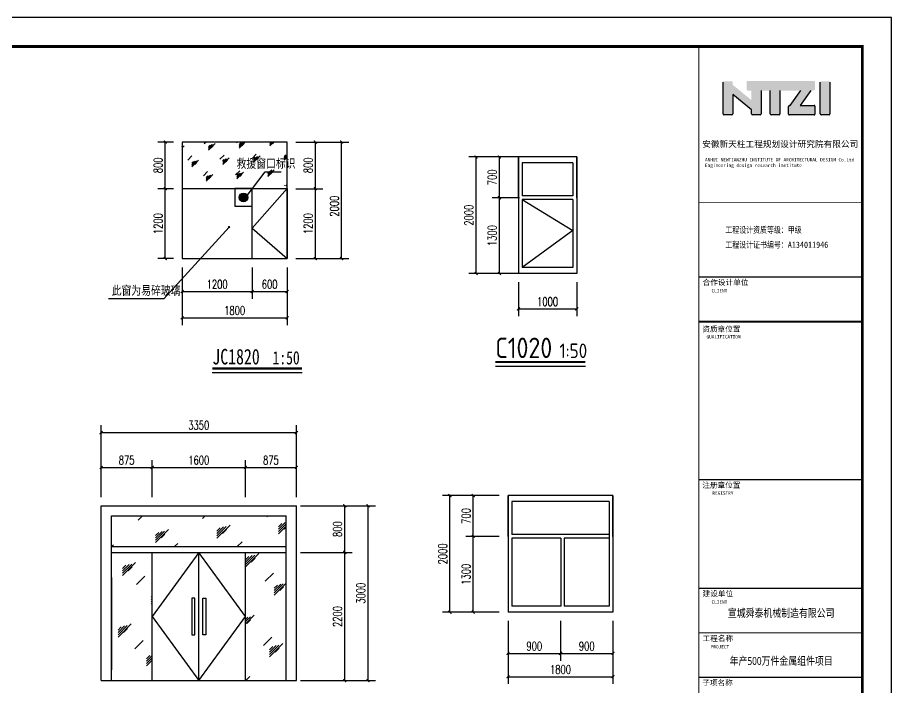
# Model space of a CAD drawing. Extents: x -522490 to 417652, y 450811 to 1108047.
# Drawn here: x 387668 to 417652, y 990117 to 1013107 of the extents above; entities that cross this region are included whole.
import ezdxf
from ezdxf.enums import TextEntityAlignment as Align

# ---------------------------------------------------------------- set-up
doc = ezdxf.new("R2010")
doc.units = 0
doc.header["$LTSCALE"] = 1000
doc.header["$MEASUREMENT"] = 0
for name, color, linetype in [('46', 7, 'Continuous'), ('DIM_LEAD', 3, 'Continuous'), ('DIM_SYMB', 3, 'Continuous'), ('PUB_DIM', 3, 'Continuous'), ('PUB_TEXT', 7, 'Continuous'), ('PUB_TITLE', 4, 'Continuous'), ('zz-6', 7, 'Continuous')]:
    doc.layers.add(name, color=color, linetype=linetype)
doc.styles.add('-黑体', font='', dxfattribs={"width": 0.8})
doc.styles.add('_TCH_DIM', font='SIMPLEX', dxfattribs={"bigfont": 'GBCBIG'})
doc.styles.add('_TCH_DIM_T3', font='SIMPLEX', dxfattribs={"width": 0.705882, "bigfont": 'GBCBIG'})
doc.styles.get("Standard").update_dxf_attribs({"font": 'gbenor.shx', "bigfont": 'gbcbig.shx'})
doc.styles.add('TQ', font='')
doc.styles.add('图签宋体', font='', dxfattribs={"width": 0.75, "height": 300})
doc.styles.get('-黑体').set_extended_font_data('Microsoft YaHei')
doc.styles.get('TQ').set_extended_font_data('SimSun')
doc.styles.get('图签宋体').set_extended_font_data('SimSun')
doc.dimstyles.new('_TCH_ARCH&&50', dxfattribs={"dimtxt": 148.75, "dimasz": 50, "dimexe": 125, "dimexo": 150, "dimgap": 50, "dimtad": 1, "dimdec": 0, "dimzin": 0, "dimdsep": 46, "dimtxsty": '_TCH_DIM_T3', "dimblk": 'ARCHTICK', "dimcen": 0.09, "dimclrt": 7, "dimazin": 2, "dimtfac": 1, "dimtdec": 0, "dimtix": 1, "dimtmove": 2, "dimatfit": 3, "dimfxl": 0, "dimtolj": 1, "dimtzin": 0, "dimarcsym": 0})

# ---------------------------------------------------------------- blocks, each defined once
blk = doc.blocks.new('_ArchTick')
at = {"color": 0, "linetype": 'ByBlock', "const_width": 0.4}
blk.add_lwpolyline([(-0.5, -0.5), (0.5, 0.5)], dxfattribs=at)
blk = doc.blocks.new('*D83')
at = {"layer": 'Defpoints', "color": 0}
for p in [(-321636, -181134), (-320436, -181134), (-320436, -181699)]:
    blk.add_point(p, dxfattribs=at)
at = {"layer": 'PUB_DIM', "color": 0, "lineweight": -2}
for p, q in [((-321636, -181284), (-321636, -181824)), ((-320436, -181284), (-320436, -181824)), ((-321636, -181699), (-320436, -181699))]:
    blk.add_line(p, q, dxfattribs=at)
at = {"layer": 'PUB_DIM', "color": 0, "lineweight": -2, "xscale": 50, "yscale": 50, "zscale": 50, "rotation": 180}
blk.add_blockref('_ArchTick', (-321636, -181699), dxfattribs=at)
at = {"layer": 'PUB_DIM', "color": 0, "lineweight": -2, "xscale": 50, "yscale": 50, "zscale": 50}
blk.add_blockref('_ArchTick', (-320436, -181699), dxfattribs=at)
at = {"layer": 'PUB_DIM', "color": 7, "insert": (-321036, -181575), "char_height": 148.8, "attachment_point": 5, "style": '_TCH_DIM_T3'}
blk.add_mtext('\\A1;1200', dxfattribs=at)
blk = doc.blocks.new('*D84')
at = {"layer": 'Defpoints', "color": 0}
for p in [(-320436, -181134), (-319836, -181134), (-319836, -181699)]:
    blk.add_point(p, dxfattribs=at)
at = {"layer": 'PUB_DIM', "color": 0, "lineweight": -2}
for p, q in [((-320436, -181284), (-320436, -181824)), ((-319836, -181284), (-319836, -181824)), ((-320436, -181699), (-319836, -181699))]:
    blk.add_line(p, q, dxfattribs=at)
at = {"layer": 'PUB_DIM', "color": 0, "lineweight": -2, "xscale": 50, "yscale": 50, "zscale": 50, "rotation": 180}
blk.add_blockref('_ArchTick', (-320436, -181699), dxfattribs=at)
at = {"layer": 'PUB_DIM', "color": 0, "lineweight": -2, "xscale": 50, "yscale": 50, "zscale": 50}
blk.add_blockref('_ArchTick', (-319836, -181699), dxfattribs=at)
at = {"layer": 'PUB_DIM', "color": 7, "insert": (-320136, -181575), "char_height": 148.8, "attachment_point": 5, "style": '_TCH_DIM_T3'}
blk.add_mtext('\\A1;600', dxfattribs=at)
blk = doc.blocks.new('*D85')
at = {"layer": 'Defpoints', "color": 0}
for p in [(-321636, -181584), (-319836, -181584), (-319836, -182149)]:
    blk.add_point(p, dxfattribs=at)
at = {"layer": 'PUB_DIM', "color": 0, "lineweight": -2}
for p, q in [((-321636, -181734), (-321636, -182274)), ((-319836, -181734), (-319836, -182274)), ((-321636, -182149), (-319836, -182149))]:
    blk.add_line(p, q, dxfattribs=at)
at = {"layer": 'PUB_DIM', "color": 0, "lineweight": -2, "xscale": 50, "yscale": 50, "zscale": 50, "rotation": 180}
blk.add_blockref('_ArchTick', (-321636, -182149), dxfattribs=at)
at = {"layer": 'PUB_DIM', "color": 0, "lineweight": -2, "xscale": 50, "yscale": 50, "zscale": 50}
blk.add_blockref('_ArchTick', (-319836, -182149), dxfattribs=at)
at = {"layer": 'PUB_DIM', "color": 7, "insert": (-320736, -182025), "char_height": 148.8, "attachment_point": 5, "style": '_TCH_DIM_T3'}
blk.add_mtext('\\A1;1800', dxfattribs=at)
blk = doc.blocks.new('*D86')
at = {"layer": 'Defpoints', "color": 0}
for p in [(-319836, -179934), (-319351, -179934), (-319836, -181134)]:
    blk.add_point(p, dxfattribs=at)
at = {"layer": 'PUB_DIM', "color": 0, "lineweight": -2}
for p, q in [((-319686, -179934), (-319226, -179934)), ((-319351, -181134), (-319351, -179934)), ((-319686, -181134), (-319226, -181134))]:
    blk.add_line(p, q, dxfattribs=at)
at = {"layer": 'PUB_DIM', "color": 0, "lineweight": -2, "xscale": 50, "yscale": 50, "zscale": 50}
for p, rotation in [((-319351, -179934), 90), ((-319351, -181134), 270)]:
    blk.add_blockref('_ArchTick', p, dxfattribs=dict(at, rotation=rotation))
at = {"layer": 'PUB_DIM', "color": 7, "insert": (-319476, -180534), "char_height": 148.8, "attachment_point": 5, "rotation": 90, "style": '_TCH_DIM_T3'}
blk.add_mtext('\\A1;1200', dxfattribs=at)
blk = doc.blocks.new('*D87')
at = {"layer": 'Defpoints', "color": 0}
for p in [(-319836, -179134), (-319351, -179134), (-319836, -179934)]:
    blk.add_point(p, dxfattribs=at)
at = {"layer": 'PUB_DIM', "color": 0, "lineweight": -2}
for p, q in [((-319686, -179134), (-319226, -179134)), ((-319351, -179934), (-319351, -179134)), ((-319686, -179934), (-319226, -179934))]:
    blk.add_line(p, q, dxfattribs=at)
at = {"layer": 'PUB_DIM', "color": 0, "lineweight": -2, "xscale": 50, "yscale": 50, "zscale": 50}
for p, rotation in [((-319351, -179134), 90), ((-319351, -179934), 270)]:
    blk.add_blockref('_ArchTick', p, dxfattribs=dict(at, rotation=rotation))
at = {"layer": 'PUB_DIM', "color": 7, "insert": (-319476, -179534), "char_height": 148.8, "attachment_point": 5, "rotation": 90, "style": '_TCH_DIM_T3'}
blk.add_mtext('\\A1;800', dxfattribs=at)
blk = doc.blocks.new('*D88')
at = {"layer": 'Defpoints', "color": 0}
for p in [(-319386, -179134), (-318901, -179134), (-319386, -181134)]:
    blk.add_point(p, dxfattribs=at)
at = {"layer": 'PUB_DIM', "color": 0, "lineweight": -2}
for p, q in [((-319236, -179134), (-318776, -179134)), ((-318901, -181134), (-318901, -179134)), ((-319236, -181134), (-318776, -181134))]:
    blk.add_line(p, q, dxfattribs=at)
at = {"layer": 'PUB_DIM', "color": 0, "lineweight": -2, "xscale": 50, "yscale": 50, "zscale": 50}
for p, rotation in [((-318901, -179134), 90), ((-318901, -181134), 270)]:
    blk.add_blockref('_ArchTick', p, dxfattribs=dict(at, rotation=rotation))
at = {"layer": 'PUB_DIM', "color": 7, "insert": (-319026, -180234), "char_height": 148.8, "attachment_point": 5, "rotation": 90, "style": '_TCH_DIM_T3'}
blk.add_mtext('\\A1;2000', dxfattribs=at)
blk = doc.blocks.new('*D89')
at = {"layer": 'Defpoints', "color": 0}
for p in [(-321926, -179934), (-321636, -179934), (-321636, -181134)]:
    blk.add_point(p, dxfattribs=at)
at = {"layer": 'PUB_DIM', "color": 0, "lineweight": -2}
for p, q in [((-321786, -179934), (-322051, -179934)), ((-321926, -181134), (-321926, -179934)), ((-321786, -181134), (-322051, -181134))]:
    blk.add_line(p, q, dxfattribs=at)
at = {"layer": 'PUB_DIM', "color": 0, "lineweight": -2, "xscale": 50, "yscale": 50, "zscale": 50}
for p, rotation in [((-321926, -179934), 90), ((-321926, -181134), 270)]:
    blk.add_blockref('_ArchTick', p, dxfattribs=dict(at, rotation=rotation))
at = {"layer": 'PUB_DIM', "color": 7, "insert": (-322050, -180534), "char_height": 148.8, "attachment_point": 5, "rotation": 90, "style": '_TCH_DIM_T3'}
blk.add_mtext('\\A1;1200', dxfattribs=at)
blk = doc.blocks.new('*D90')
at = {"layer": 'Defpoints', "color": 0}
for p in [(-321926, -179134), (-321636, -179134), (-321636, -179934)]:
    blk.add_point(p, dxfattribs=at)
at = {"layer": 'PUB_DIM', "color": 0, "lineweight": -2}
for p, q in [((-321786, -179134), (-322051, -179134)), ((-321926, -179934), (-321926, -179134)), ((-321786, -179934), (-322051, -179934))]:
    blk.add_line(p, q, dxfattribs=at)
at = {"layer": 'PUB_DIM', "color": 0, "lineweight": -2, "xscale": 50, "yscale": 50, "zscale": 50}
for p, rotation in [((-321926, -179134), 90), ((-321926, -179934), 270)]:
    blk.add_blockref('_ArchTick', p, dxfattribs=dict(at, rotation=rotation))
at = {"layer": 'PUB_DIM', "color": 7, "insert": (-322050, -179534), "char_height": 148.8, "attachment_point": 5, "rotation": 90, "style": '_TCH_DIM_T3'}
blk.add_mtext('\\A1;800', dxfattribs=at)
blk = doc.blocks.new('ping1')
at = {"color": 4}
for p, q in [((381189, 549406), (380189, 549406)), ((380189, 549406), (380189, 547406)), ((380189, 548706), (380189, 549406)), ((381189, 549406), (381189, 547406)), ((381189, 548706), (381189, 549406)), ((381124, 549306), (380254, 549306)), ((380254, 549306), (380254, 548736)), ((381124, 549306), (381124, 548736)), ((381124, 548736), (380254, 548736)), ((381124, 548676), (380254, 548676)), ((380254, 548676), (380254, 547506)), ((381124, 548676), (381124, 547506)), ((381124, 548676), (381124, 547506)), ((381189, 547406), (380189, 547406)), ((381124, 547506), (380254, 547506))]:
    blk.add_line(p, q, dxfattribs=at)
blk.add_lwpolyline([(380254, 548676), (381124, 548141), (380254, 547506)])
blk = doc.blocks.new('*D961')
at = {"layer": 'Defpoints', "color": 0}
for p in [(438682, 1012184), (439177, 1012184), (439177, 1010184)]:
    blk.add_point(p, dxfattribs=at)
at = {"layer": 'PUB_DIM', "color": 0, "lineweight": -2}
for p, q in [((439027, 1012184), (438557, 1012184)), ((438682, 1010184), (438682, 1012184)), ((439027, 1010184), (438557, 1010184))]:
    blk.add_line(p, q, dxfattribs=at)
at = {"layer": 'PUB_DIM', "color": 0, "lineweight": -2, "xscale": 50, "yscale": 50, "zscale": 50}
for p, rotation in [((438682, 1012184), 90), ((438682, 1010184), 270)]:
    blk.add_blockref('_ArchTick', p, dxfattribs=dict(at, rotation=rotation))
at = {"layer": 'PUB_DIM', "color": 7, "insert": (438558, 1011184), "char_height": 148.8, "attachment_point": 5, "rotation": 90, "style": '_TCH_DIM_T3'}
blk.add_mtext('\\A1;2000', dxfattribs=at)
blk = doc.blocks.new('*D962')
at = {"layer": 'Defpoints', "color": 0}
for p in [(439082, 1011484), (439577, 1011484), (439577, 1010184)]:
    blk.add_point(p, dxfattribs=at)
at = {"layer": 'PUB_DIM', "color": 0, "lineweight": -2}
for p, q in [((439427, 1011484), (438957, 1011484)), ((439082, 1010184), (439082, 1011484)), ((439427, 1010184), (438957, 1010184))]:
    blk.add_line(p, q, dxfattribs=at)
at = {"layer": 'PUB_DIM', "color": 0, "lineweight": -2, "xscale": 50, "yscale": 50, "zscale": 50}
for p, rotation in [((439082, 1011484), 90), ((439082, 1010184), 270)]:
    blk.add_blockref('_ArchTick', p, dxfattribs=dict(at, rotation=rotation))
at = {"layer": 'PUB_DIM', "color": 7, "insert": (438958, 1010834), "char_height": 148.8, "attachment_point": 5, "rotation": 90, "style": '_TCH_DIM_T3'}
blk.add_mtext('\\A1;1300', dxfattribs=at)
blk = doc.blocks.new('*D963')
at = {"layer": 'Defpoints', "color": 0}
for p in [(439082, 1012184), (439577, 1012184), (439577, 1011484)]:
    blk.add_point(p, dxfattribs=at)
at = {"layer": 'PUB_DIM', "color": 0, "lineweight": -2}
for p, q in [((439427, 1012184), (438957, 1012184)), ((439082, 1011484), (439082, 1012184)), ((439427, 1011484), (438957, 1011484))]:
    blk.add_line(p, q, dxfattribs=at)
at = {"layer": 'PUB_DIM', "color": 0, "lineweight": -2, "xscale": 50, "yscale": 50, "zscale": 50}
for p, rotation in [((439082, 1012184), 90), ((439082, 1011484), 270)]:
    blk.add_blockref('_ArchTick', p, dxfattribs=dict(at, rotation=rotation))
at = {"layer": 'PUB_DIM', "color": 7, "insert": (438958, 1011834), "char_height": 148.8, "attachment_point": 5, "rotation": 90, "style": '_TCH_DIM_T3'}
blk.add_mtext('\\A1;700', dxfattribs=at)
blk = doc.blocks.new('*D964')
at = {"layer": 'Defpoints', "color": 0}
for p in [(439408, 1010184), (440408, 1010184), (440408, 1009577)]:
    blk.add_point(p, dxfattribs=at)
at = {"layer": 'PUB_DIM', "color": 0, "lineweight": -2}
for p, q in [((439408, 1010034), (439408, 1009452)), ((440408, 1010034), (440408, 1009452)), ((439408, 1009577), (440408, 1009577))]:
    blk.add_line(p, q, dxfattribs=at)
at = {"layer": 'PUB_DIM', "color": 0, "lineweight": -2, "xscale": 50, "yscale": 50, "zscale": 50, "rotation": 180}
blk.add_blockref('_ArchTick', (439408, 1009577), dxfattribs=at)
at = {"layer": 'PUB_DIM', "color": 0, "lineweight": -2, "xscale": 50, "yscale": 50, "zscale": 50}
blk.add_blockref('_ArchTick', (440408, 1009577), dxfattribs=at)
at = {"layer": 'PUB_DIM', "color": 7, "insert": (439908, 1009701), "char_height": 148.8, "attachment_point": 5, "style": '_TCH_DIM_T3'}
blk.add_mtext('\\A1;1000', dxfattribs=at)
blk = doc.blocks.new('1800c')
at = {"color": 4}
for p, q in [((254610, 94312), (256410, 94312)), ((254610, 94312), (254610, 92312)), ((254610, 93612), (254610, 94312)), ((256410, 94312), (256410, 92312)), ((256410, 93612), (256410, 94312)), ((254675, 94212), (256345, 94212)), ((254675, 94212), (254675, 92412)), ((256345, 94212), (256345, 93642)), ((254675, 93642), (256345, 93642)), ((254675, 93582), (255445, 93582)), ((255445, 93582), (255445, 92412)), ((255505, 93582), (256345, 93582)), ((255505, 93582), (255505, 92412)), ((256345, 93582), (256345, 92412)), ((254675, 92412), (255445, 92412)), ((255505, 92412), (256345, 92412)), ((254610, 92312), (256410, 92312))]:
    blk.add_line(p, q, dxfattribs=at)
blk = doc.blocks.new('*D965')
at = {"layer": 'Defpoints', "color": 0}
for p in [(447782, 1014128), (448379, 1014128), (448379, 1012828)]:
    blk.add_point(p, dxfattribs=at)
at = {"layer": 'PUB_DIM', "color": 0, "lineweight": -2}
for p, q in [((448229, 1014128), (447657, 1014128)), ((447782, 1012828), (447782, 1014128)), ((448229, 1012828), (447657, 1012828))]:
    blk.add_line(p, q, dxfattribs=at)
at = {"layer": 'PUB_DIM', "color": 0, "lineweight": -2, "xscale": 50, "yscale": 50, "zscale": 50}
for p, rotation in [((447782, 1014128), 90), ((447782, 1012828), 270)]:
    blk.add_blockref('_ArchTick', p, dxfattribs=dict(at, rotation=rotation))
at = {"layer": 'PUB_DIM', "color": 7, "insert": (447658, 1013478), "char_height": 148.8, "attachment_point": 5, "rotation": 90, "style": '_TCH_DIM_T3'}
blk.add_mtext('\\A1;1300', dxfattribs=at)
blk = doc.blocks.new('*D966')
at = {"layer": 'Defpoints', "color": 0}
for p in [(447782, 1014828), (448379, 1014828), (448379, 1014128)]:
    blk.add_point(p, dxfattribs=at)
at = {"layer": 'PUB_DIM', "color": 0, "lineweight": -2}
for p, q in [((448229, 1014828), (447657, 1014828)), ((447782, 1014128), (447782, 1014828)), ((448229, 1014128), (447657, 1014128))]:
    blk.add_line(p, q, dxfattribs=at)
at = {"layer": 'PUB_DIM', "color": 0, "lineweight": -2, "xscale": 50, "yscale": 50, "zscale": 50}
for p, rotation in [((447782, 1014828), 90), ((447782, 1014128), 270)]:
    blk.add_blockref('_ArchTick', p, dxfattribs=dict(at, rotation=rotation))
at = {"layer": 'PUB_DIM', "color": 7, "insert": (447658, 1014478), "char_height": 148.8, "attachment_point": 5, "rotation": 90, "style": '_TCH_DIM_T3'}
blk.add_mtext('\\A1;700', dxfattribs=at)
blk = doc.blocks.new('*D967')
at = {"layer": 'Defpoints', "color": 0}
for p in [(447382, 1014828), (447979, 1014828), (447979, 1012828)]:
    blk.add_point(p, dxfattribs=at)
at = {"layer": 'PUB_DIM', "color": 0, "lineweight": -2}
for p, q in [((447829, 1014828), (447257, 1014828)), ((447382, 1012828), (447382, 1014828)), ((447829, 1012828), (447257, 1012828))]:
    blk.add_line(p, q, dxfattribs=at)
at = {"layer": 'PUB_DIM', "color": 0, "lineweight": -2, "xscale": 50, "yscale": 50, "zscale": 50}
for p, rotation in [((447382, 1014828), 90), ((447382, 1012828), 270)]:
    blk.add_blockref('_ArchTick', p, dxfattribs=dict(at, rotation=rotation))
at = {"layer": 'PUB_DIM', "color": 7, "insert": (447258, 1013828), "char_height": 148.8, "attachment_point": 5, "rotation": 90, "style": '_TCH_DIM_T3'}
blk.add_mtext('\\A1;2000', dxfattribs=at)
blk = doc.blocks.new('*D968')
at = {"layer": 'Defpoints', "color": 0}
for p in [(448379, 1012828), (449279, 1012828), (449279, 1012121)]:
    blk.add_point(p, dxfattribs=at)
at = {"layer": 'PUB_DIM', "color": 0, "lineweight": -2}
for p, q in [((448379, 1012678), (448379, 1011996)), ((449279, 1012678), (449279, 1011996)), ((448379, 1012121), (449279, 1012121))]:
    blk.add_line(p, q, dxfattribs=at)
at = {"layer": 'PUB_DIM', "color": 0, "lineweight": -2, "xscale": 50, "yscale": 50, "zscale": 50, "rotation": 180}
blk.add_blockref('_ArchTick', (448379, 1012121), dxfattribs=at)
at = {"layer": 'PUB_DIM', "color": 0, "lineweight": -2, "xscale": 50, "yscale": 50, "zscale": 50}
blk.add_blockref('_ArchTick', (449279, 1012121), dxfattribs=at)
at = {"layer": 'PUB_DIM', "color": 7, "insert": (448829, 1012245), "char_height": 148.8, "attachment_point": 5, "style": '_TCH_DIM_T3'}
blk.add_mtext('\\A1;900', dxfattribs=at)
blk = doc.blocks.new('*D969')
at = {"layer": 'Defpoints', "color": 0}
for p in [(449279, 1012828), (450179, 1012828), (450179, 1012121)]:
    blk.add_point(p, dxfattribs=at)
at = {"layer": 'PUB_DIM', "color": 0, "lineweight": -2}
for p, q in [((449279, 1012678), (449279, 1011996)), ((450179, 1012678), (450179, 1011996)), ((449279, 1012121), (450179, 1012121))]:
    blk.add_line(p, q, dxfattribs=at)
at = {"layer": 'PUB_DIM', "color": 0, "lineweight": -2, "xscale": 50, "yscale": 50, "zscale": 50, "rotation": 180}
blk.add_blockref('_ArchTick', (449279, 1012121), dxfattribs=at)
at = {"layer": 'PUB_DIM', "color": 0, "lineweight": -2, "xscale": 50, "yscale": 50, "zscale": 50}
blk.add_blockref('_ArchTick', (450179, 1012121), dxfattribs=at)
at = {"layer": 'PUB_DIM', "color": 7, "insert": (449729, 1012245), "char_height": 148.8, "attachment_point": 5, "style": '_TCH_DIM_T3'}
blk.add_mtext('\\A1;900', dxfattribs=at)
blk = doc.blocks.new('*D970')
at = {"layer": 'Defpoints', "color": 0}
for p in [(448379, 1012428), (450179, 1012428), (450179, 1011721)]:
    blk.add_point(p, dxfattribs=at)
at = {"layer": 'PUB_DIM', "color": 0, "lineweight": -2}
for p, q in [((448379, 1012278), (448379, 1011596)), ((450179, 1012278), (450179, 1011596)), ((448379, 1011721), (450179, 1011721))]:
    blk.add_line(p, q, dxfattribs=at)
at = {"layer": 'PUB_DIM', "color": 0, "lineweight": -2, "xscale": 50, "yscale": 50, "zscale": 50, "rotation": 180}
blk.add_blockref('_ArchTick', (448379, 1011721), dxfattribs=at)
at = {"layer": 'PUB_DIM', "color": 0, "lineweight": -2, "xscale": 50, "yscale": 50, "zscale": 50}
blk.add_blockref('_ArchTick', (450179, 1011721), dxfattribs=at)
at = {"layer": 'PUB_DIM', "color": 7, "insert": (449279, 1011845), "char_height": 148.8, "attachment_point": 5, "style": '_TCH_DIM_T3'}
blk.add_mtext('\\A1;1800', dxfattribs=at)
blk = doc.blocks.new('*D977')
at = {"layer": 'Defpoints', "color": 0}
for p in [(459350, 1016134), (460256, 1016134), (459350, 1013135)]:
    blk.add_point(p, dxfattribs=at)
at = {"layer": 'PUB_DIM', "color": 0, "lineweight": -2}
for p, q in [((459500, 1016134), (460382, 1016134)), ((460256, 1013135), (460256, 1016134)), ((459500, 1013135), (460382, 1013135))]:
    blk.add_line(p, q, dxfattribs=at)
at = {"layer": 'PUB_DIM', "color": 0, "lineweight": -2, "xscale": 50, "yscale": 50, "zscale": 50}
for p, rotation in [((460256, 1016134), 90), ((460256, 1013135), 270)]:
    blk.add_blockref('_ArchTick', p, dxfattribs=dict(at, rotation=rotation))
at = {"layer": 'PUB_DIM', "color": 7, "insert": (460132, 1014634), "char_height": 148.8, "attachment_point": 5, "rotation": 90, "style": '_TCH_DIM_T3'}
blk.add_mtext('\\A1;3000', dxfattribs=at)
blk = doc.blocks.new('*D978')
at = {"layer": 'Defpoints', "color": 0}
for p in [(458950, 1015334), (459856, 1015334), (458950, 1013135)]:
    blk.add_point(p, dxfattribs=at)
at = {"layer": 'PUB_DIM', "color": 0, "lineweight": -2}
for p, q in [((459100, 1015334), (459982, 1015334)), ((459856, 1013135), (459856, 1015334)), ((459100, 1013135), (459982, 1013135))]:
    blk.add_line(p, q, dxfattribs=at)
at = {"layer": 'PUB_DIM', "color": 0, "lineweight": -2, "xscale": 50, "yscale": 50, "zscale": 50}
for p, rotation in [((459856, 1015334), 90), ((459856, 1013135), 270)]:
    blk.add_blockref('_ArchTick', p, dxfattribs=dict(at, rotation=rotation))
at = {"layer": 'PUB_DIM', "color": 7, "insert": (459732, 1014234), "char_height": 148.8, "attachment_point": 5, "rotation": 90, "style": '_TCH_DIM_T3'}
blk.add_mtext('\\A1;2200', dxfattribs=at)
blk = doc.blocks.new('*D979')
at = {"layer": 'Defpoints', "color": 0}
for p in [(458950, 1016134), (459856, 1016134), (458950, 1015334)]:
    blk.add_point(p, dxfattribs=at)
at = {"layer": 'PUB_DIM', "color": 0, "lineweight": -2}
for p, q in [((459100, 1016134), (459982, 1016134)), ((459856, 1015334), (459856, 1016134)), ((459100, 1015334), (459982, 1015334))]:
    blk.add_line(p, q, dxfattribs=at)
at = {"layer": 'PUB_DIM', "color": 0, "lineweight": -2, "xscale": 50, "yscale": 50, "zscale": 50}
for p, rotation in [((459856, 1016134), 90), ((459856, 1015334), 270)]:
    blk.add_blockref('_ArchTick', p, dxfattribs=dict(at, rotation=rotation))
at = {"layer": 'PUB_DIM', "color": 7, "insert": (459732, 1015734), "char_height": 148.8, "attachment_point": 5, "rotation": 90, "style": '_TCH_DIM_T3'}
blk.add_mtext('\\A1;800', dxfattribs=at)
blk = doc.blocks.new('*D980')
at = {"layer": 'Defpoints', "color": 0}
for p in [(456553, 1016793), (455678, 1016134), (456553, 1016134)]:
    blk.add_point(p, dxfattribs=at)
at = {"layer": 'PUB_DIM', "color": 0, "lineweight": -2}
for p, q in [((455678, 1016284), (455678, 1016918)), ((455678, 1016793), (456553, 1016793)), ((456553, 1016284), (456553, 1016918))]:
    blk.add_line(p, q, dxfattribs=at)
at = {"layer": 'PUB_DIM', "color": 0, "lineweight": -2, "xscale": 50, "yscale": 50, "zscale": 50, "rotation": 180}
blk.add_blockref('_ArchTick', (455678, 1016793), dxfattribs=at)
at = {"layer": 'PUB_DIM', "color": 0, "lineweight": -2, "xscale": 50, "yscale": 50, "zscale": 50}
blk.add_blockref('_ArchTick', (456553, 1016793), dxfattribs=at)
at = {"layer": 'PUB_DIM', "color": 7, "insert": (456115, 1016917), "char_height": 148.8, "attachment_point": 5, "style": '_TCH_DIM_T3'}
blk.add_mtext('\\A1;875', dxfattribs=at)
blk = doc.blocks.new('*D981')
at = {"layer": 'Defpoints', "color": 0}
for p in [(458153, 1016793), (456553, 1016134), (458153, 1016134)]:
    blk.add_point(p, dxfattribs=at)
at = {"layer": 'PUB_DIM', "color": 0, "lineweight": -2}
for p, q in [((456553, 1016284), (456553, 1016918)), ((456553, 1016793), (458153, 1016793)), ((458153, 1016284), (458153, 1016918))]:
    blk.add_line(p, q, dxfattribs=at)
at = {"layer": 'PUB_DIM', "color": 0, "lineweight": -2, "xscale": 50, "yscale": 50, "zscale": 50, "rotation": 180}
blk.add_blockref('_ArchTick', (456553, 1016793), dxfattribs=at)
at = {"layer": 'PUB_DIM', "color": 0, "lineweight": -2, "xscale": 50, "yscale": 50, "zscale": 50}
blk.add_blockref('_ArchTick', (458153, 1016793), dxfattribs=at)
at = {"layer": 'PUB_DIM', "color": 7, "insert": (457353, 1016917), "char_height": 148.8, "attachment_point": 5, "style": '_TCH_DIM_T3'}
blk.add_mtext('\\A1;1600', dxfattribs=at)
blk = doc.blocks.new('*D982')
at = {"layer": 'Defpoints', "color": 0}
for p in [(459028, 1016793), (458153, 1016134), (459028, 1016134)]:
    blk.add_point(p, dxfattribs=at)
at = {"layer": 'PUB_DIM', "color": 0, "lineweight": -2}
for p, q in [((458153, 1016284), (458153, 1016918)), ((458153, 1016793), (459028, 1016793)), ((459028, 1016284), (459028, 1016918))]:
    blk.add_line(p, q, dxfattribs=at)
at = {"layer": 'PUB_DIM', "color": 0, "lineweight": -2, "xscale": 50, "yscale": 50, "zscale": 50, "rotation": 180}
blk.add_blockref('_ArchTick', (458153, 1016793), dxfattribs=at)
at = {"layer": 'PUB_DIM', "color": 0, "lineweight": -2, "xscale": 50, "yscale": 50, "zscale": 50}
blk.add_blockref('_ArchTick', (459028, 1016793), dxfattribs=at)
at = {"layer": 'PUB_DIM', "color": 7, "insert": (458590, 1016917), "char_height": 148.8, "attachment_point": 5, "style": '_TCH_DIM_T3'}
blk.add_mtext('\\A1;875', dxfattribs=at)
blk = doc.blocks.new('*D983')
at = {"layer": 'Defpoints', "color": 0}
for p in [(459028, 1017390), (455678, 1016134), (459028, 1016134)]:
    blk.add_point(p, dxfattribs=at)
at = {"layer": 'PUB_DIM', "color": 0, "lineweight": -2}
for p, q in [((455678, 1016284), (455678, 1017516)), ((455678, 1017390), (459028, 1017390)), ((459028, 1016284), (459028, 1017516))]:
    blk.add_line(p, q, dxfattribs=at)
at = {"layer": 'PUB_DIM', "color": 0, "lineweight": -2, "xscale": 50, "yscale": 50, "zscale": 50, "rotation": 180}
blk.add_blockref('_ArchTick', (455678, 1017390), dxfattribs=at)
at = {"layer": 'PUB_DIM', "color": 0, "lineweight": -2, "xscale": 50, "yscale": 50, "zscale": 50}
blk.add_blockref('_ArchTick', (459028, 1017390), dxfattribs=at)
at = {"layer": 'PUB_DIM', "color": 7, "insert": (457353, 1017515), "char_height": 148.8, "attachment_point": 5, "style": '_TCH_DIM_T3'}
blk.add_mtext('\\A1;3350', dxfattribs=at)
blk = doc.blocks.new('67HJ')
h = blk.add_hatch()
h.set_pattern_fill('玻璃1', color=256, scale=50, style=0)
h.set_pattern_definition([(45, (0, 520), (-244.9418, 244.9418), [112, -288]), (45, (48, 540), (-244.9418, 244.9418), [48, -352]), (45, (0, 540), (-244.9418, 244.9418), [80, -320]), (45, (24, 520), (268.70058, -268.70058), [100, -300]), (45, (0, 500), (-244.9418, 244.9418), [160, -240]), (45, (0, 560), (-244.9418, 244.9418), [40, -360])])
h.paths.add_polyline_path([(-319835.7, -179133.9), (-321635.7, -179133.9), (-321635.7, -179262.9), (-321635.7, -179433.9), (-321635.7, -179883.9), (-319835.7, -179883.9)])
h = blk.add_hatch(color=256)
edge = h.paths.add_edge_path()
edge.add_arc((-320583.4, -180083.9), 75, 0, 360)
h = blk.add_hatch(color=256)
edge = h.paths.add_edge_path()
edge.add_arc((-320583.4, -180083.9), 75, 0, 360)
for p, q in [((-321635.7, -179933.9), (-319835.7, -179933.9)), ((-320435.7, -181133.9), (-320435.7, -179933.9)), ((-319835.7, -179933.9), (-319835.7, -181133.9))]:
    blk.add_line(p, q)
for points in [[(-321635.7, -179133.9), (-321635.7, -181133.9), (-319835.7, -181133.9), (-319835.7, -179133.9), (-321635.7, -179133.9)], [(-320733.4, -179933.9), (-320733.4, -180233.9), (-320433.4, -180233.9), (-320433.4, -179933.9), (-320733.4, -179933.9)], [(-320733.4, -179933.9), (-320733.4, -180233.9), (-320433.4, -180233.9), (-320433.4, -179933.9), (-320733.4, -179933.9)], [(-319835.7, -179933.9), (-320435.7, -180608.9), (-319835.7, -181133.9)]]:
    blk.add_lwpolyline(points)
blk.add_circle((-320583.4, -180083.9), 75)
blk.add_circle((-320583.4, -180083.9), 75)
at = {"layer": 'DIM_LEAD'}
for p, q in [((-320554.2, -180094.9), (-320213.2, -179645.9)), ((-320213.2, -179645.9), (-319938.7, -179645.9)), ((-320832.8, -180593.4), (-321950.7, -181825.1)), ((-321950.7, -181825.1), (-322898, -181825.1))]:
    blk.add_line(p, q, dxfattribs=at)
at = {"layer": 'DIM_LEAD', "const_width": 20}
for points in [[(-320561.2, -180102, 1), (-320547.2, -180087.7, 1)], [(-320826.1, -180586, 1), (-320839.5, -180600.8, 1)]]:
    blk.add_lwpolyline(points, format="xyb", close=True, dxfattribs=at)
at = {"layer": 'DIM_SYMB', "const_width": 35}
blk.add_lwpolyline([(-321119, -183019), (-319578.7, -183019)], dxfattribs=at)
at = {"layer": 'DIM_SYMB'}
blk.add_lwpolyline([(-321119, -183089), (-319578.7, -183089)], dxfattribs=at)
at = {"layer": 'PUB_TEXT', "style": '_TCH_DIM'}
for s, p in [('救援窗口标识', (-320704.2, -179593.4)), ('此窗为易碎玻璃', (-322845.5, -181772.6))]:
    blk.add_text(s, height=168.79, dxfattribs=at).set_placement(p)
at = {"layer": 'PUB_TEXT', "style": '图签宋体', "width": 0.75}
for s, height, p in [('JC1820', 265.82, (-321119, -182949)), ('1:50', 227.85, (-320084.9, -182949))]:
    blk.add_text(s, height=height, dxfattribs=at).set_placement(p)
at = {"layer": 'PUB_DIM'}
for p1, p2, distance, picture, middle in [((-321635.7, -179933.9), (-321635.7, -179133.9), 290, '*D90', (-322050.1, -179533.9)), ((-319835.7, -179933.9), (-319835.7, -179133.9), -484.3, '*D87', (-319475.8, -179533.9)), ((-321635.7, -181133.9), (-321635.7, -179933.9), 290, '*D89', (-322050.1, -180533.9)), ((-319835.7, -181133.9), (-319835.7, -179933.9), -484.3, '*D86', (-319475.8, -180533.9)), ((-321635.7, -181133.9), (-320435.7, -181133.9), -565.2, '*D83', (-321035.7, -181574.7)), ((-320435.7, -181133.9), (-319835.7, -181133.9), -565.2, '*D84', (-320135.7, -181574.7)), ((-321635.7, -181583.9), (-319835.7, -181583.9), -565.2, '*D85', (-320735.7, -182024.7))]:
    dim = blk.add_aligned_dim(p1=p1, p2=p2, distance=distance, dimstyle='_TCH_ARCH&&50', dxfattribs=at)
    dim.commit()
    dim.dimension.update_dxf_attribs({"geometry": picture, "text_midpoint": middle})
dim = blk.add_linear_dim(base=(-318901.5, -179133.9), p1=(-319385.7, -181133.9), p2=(-319385.7, -179133.9), angle=90, dimstyle='_TCH_ARCH&&50', dxfattribs=at)
dim.commit()
dim.dimension.update_dxf_attribs({"geometry": '*D88', "text_midpoint": (-319025.8, -180233.9), "dimtype": 129})
blk = doc.blocks.new('cc1')
blk.add_blockref('ping1', (59218.4, 462778.4))
at = {"layer": 'PUB_DIM'}
for p1, p2, distance, picture, middle in [((439177.4, 1010184), (439177.4, 1012184), 495.4, '*D961', (438557.6, 1011184)), ((439577.4, 1011484), (439577.4, 1012184), 495.4, '*D963', (438957.6, 1011834)), ((439577.4, 1010184), (439577.4, 1011484), 495.4, '*D962', (438957.6, 1010834)), ((439407.9, 1010184), (440407.9, 1010184), -607, '*D964', (439907.9, 1009701.4))]:
    dim = blk.add_aligned_dim(p1=p1, p2=p2, distance=distance, dimstyle='_TCH_ARCH&&50', dxfattribs=at)
    dim.commit()
    dim.dimension.update_dxf_attribs({"geometry": picture, "text_midpoint": middle})
blk = doc.blocks.new('cc2')
at = {"xscale": -1}
blk.add_blockref('1800c', (704788.5, 920516.8), dxfattribs=at)
at = {"layer": 'PUB_DIM'}
for p1, p2, distance, picture, middle in [((447978.5, 1012828.5), (447978.5, 1014828.5), 596.5, '*D967', (447257.6, 1013828.5)), ((448378.5, 1014128.5), (448378.5, 1014828.5), 596.5, '*D966', (447657.6, 1014478.5)), ((448378.5, 1012828.5), (448378.5, 1014128.5), 596.5, '*D965', (447657.6, 1013478.5)), ((448378.5, 1012828.5), (449278.5, 1012828.5), -707.5, '*D968', (448828.5, 1012245.4)), ((449278.5, 1012828.5), (450178.5, 1012828.5), -707.5, '*D969', (449728.5, 1012245.4)), ((448378.5, 1012428.5), (450178.5, 1012428.5), -707.5, '*D970', (449278.5, 1011845.4))]:
    dim = blk.add_aligned_dim(p1=p1, p2=p2, distance=distance, dimstyle='_TCH_ARCH&&50', dxfattribs=at)
    dim.commit()
    dim.dimension.update_dxf_attribs({"geometry": picture, "text_midpoint": middle})
blk = doc.blocks.new('mm1')
h = blk.add_hatch()
h.set_pattern_fill('玻璃1', color=4, scale=100, style=0)
h.set_pattern_definition([(45, (86508.65, 425123.85), (-489.8836, 489.8836), [224, -576]), (45, (86604.65, 425163.85), (-489.8836, 489.8836), [96, -704]), (45, (86508.65, 425163.85), (-489.8836, 489.8836), [160, -640]), (45, (86556.65, 425123.85), (537.40115, -537.40115), [200, -600]), (45, (86508.65, 425083.85), (-489.8836, 489.8836), [320, -480]), (45, (86508.65, 425203.85), (-489.8836, 489.8836), [80, -720])])
h.paths.add_polyline_path([(456553, 1015334.2), (455853, 1015334.2), (455853, 1013134.5), (456553, 1013134.5)])
h.paths.add_polyline_path([(458853, 1015434.2), (458853, 1015959.1), (455853, 1015959.1), (455853, 1015434.2)])
h.paths.add_polyline_path([(458153, 1013134.5), (458853, 1013134.5), (458853, 1015334.2), (458153, 1015334.2)])
at = {"color": 4}
for points in [[(457353, 1015334.2), (456553, 1014234.3), (457353, 1013134.5)], [(457353, 1013134.5), (458153, 1014234.3), (457353, 1015334.2)]]:
    blk.add_lwpolyline(points, dxfattribs=at)
for points in [[(457285, 1014550.5), (457234, 1014550.5), (457234, 1013919), (457285, 1013919)], [(457421, 1014550.5), (457472, 1014550.5), (457472, 1013919), (457421, 1013919)]]:
    blk.add_lwpolyline(points, close=True, dxfattribs=at)
at = {"layer": 'DIM_SYMB', "const_width": 35}
blk.add_lwpolyline([(456879.9, 1011722), (458545.1, 1011722)], dxfattribs=at)
at = {"layer": 'DIM_SYMB'}
blk.add_lwpolyline([(456879.9, 1011652), (458545.1, 1011652)], dxfattribs=at)
at = {"layer": 'zz-6', "color": 4}
for p, q in [((455678, 1016134.1), (459028, 1016134.1)), ((455678, 1013134.5), (455678, 1016134.1)), ((459028, 1013134.5), (459028, 1016134.1)), ((455853, 1015959.1), (458853, 1015959.1)), ((455853, 1013134.5), (455853, 1015959.1)), ((458853, 1013134.5), (458853, 1015959.1)), ((455853, 1015434.2), (458853, 1015434.2)), ((455853, 1015334.2), (458853, 1015334.2)), ((456553, 1013134.5), (456553, 1015334.2)), ((457353, 1013134.5), (457353, 1015334.2)), ((458153, 1013134.5), (458153, 1015334.2)), ((455853, 1014904.5), (455853, 1013318.1)), ((455678, 1013134.5), (459028, 1013134.5))]:
    blk.add_line(p, q, dxfattribs=at)
at = {"layer": 'PUB_TEXT'}
for s, height, p in [('M3322', 350, (456879.9, 1011789.5)), ('1:50', 250, (458099.1, 1011789.5))]:
    blk.add_text(s, height=height, dxfattribs=at).set_placement(p)
at = {"layer": 'PUB_DIM'}
for p1, p2, distance, picture, middle in [((455678, 1016134.1), (459028, 1016134.1), 1256.4, '*D983', (457353, 1017514.9)), ((455678, 1016134.1), (456553, 1016134.1), 658.9, '*D980', (456115.5, 1016917.4)), ((456553, 1016134.1), (458153, 1016134.1), 658.9, '*D981', (457353, 1016917.4)), ((458153, 1016134.1), (459028, 1016134.1), 658.9, '*D982', (458590.5, 1016917.4)), ((458950, 1015334.2), (458950, 1016134.1), -906.5, '*D979', (459732.1, 1015734.1)), ((459350, 1013134.5), (459350, 1016134.1), -906.5, '*D977', (460132.1, 1014634.3)), ((458950, 1013134.5), (458950, 1015334.2), -906.5, '*D978', (459732.1, 1014234.3))]:
    dim = blk.add_aligned_dim(p1=p1, p2=p2, distance=distance, dimstyle='_TCH_ARCH&&50', dxfattribs=at)
    dim.commit()
    dim.dimension.update_dxf_attribs({"geometry": picture, "text_midpoint": middle})

msp = doc.modelspace()

# ---------------------------------------------------------------- hatches: boundary and pattern name
h = msp.add_hatch(color=256)
h.paths.add_polyline_path([(412205.1, 1010467.4), (412851.7, 1009938.9), (412851.7, 1009801.5, 0.4142136), (412883.7, 1009769.5), (413146.9, 1009769.5, 0.4142136), (413178.9, 1009801.5), (413178.9, 1010600.5), (413492.5, 1010600.5), (413492.5, 1009802.8, 0.4142136), (413524.5, 1009770.8), (413794.6, 1009770.8, 0.4142136), (413826.6, 1009802.8), (413826.6, 1010600.3), (414539.2, 1010600.3), (414177, 1010089.1), (414155, 1010089.1, 0.4142136), (414123, 1010057.1), (414123, 1009794.5, 0.4142136), (414155, 1009762.5), (414995.2, 1009762.5, 0.4142136), (415027.2, 1009794.5), (415027.2, 1010059.3, 0.4142136), (414995.2, 1010091.3), (414515, 1010091.3), (414889.5, 1010605.2), (414996, 1010605.2, 0.4142136), (415028, 1010637.2), (415028, 1010897.7, 0.4142136), (414996, 1010929.7), (412717.5, 1010929.7, 0.4142136), (412685.5, 1010897.7), (412685.5, 1010631.1, 0.4142136), (412717.5, 1010599.1), (412848.6, 1010599.1), (412848.6, 1010271), (412203.4, 1010798), (412203.6, 1010886.5, 0.4148904), (412171.6, 1010918.6), (411903.6, 1010918.6, 0.4142136), (411871.6, 1010886.6), (411871.6, 1009799.3, 0.4142136), (411903.6, 1009767.3), (412173.1, 1009767.3, 0.4142136), (412205.1, 1009799.3)])
h.paths.add_polyline_path([(415209.2, 1009801.6, 0.4142136), (415241.2, 1009769.6), (415508.7, 1009769.6, 0.4142136), (415540.7, 1009801.6), (415540.7, 1010885.5, 0.4142136), (415508.7, 1010917.5), (415241.2, 1010917.5, 0.4142136), (415209.2, 1010885.5)])

# ---------------------------------------------------------------- linework, layer by layer
for p, q in [((411871.6, 1009799.3), (411871.6, 1010886.6)), ((415209.2, 1009801.6), (415209.2, 1010885.5)), ((415540.7, 1010885.5), (415540.7, 1009801.6)), ((413178.9, 1010600.5), (413178.9, 1009801.5)), ((413492.5, 1009802.8), (413492.5, 1010600.5)), ((413826.6, 1010600.3), (413826.6, 1009802.8)), ((414177, 1010089.1), (414539.2, 1010600.3)), ((414889.5, 1010605.2), (414515, 1010091.3)), ((412851.7, 1009938.9), (412205.1, 1010467.4)), ((412205.1, 1010467.4), (412205.1, 1009799.3)), ((412851.7, 1009801.5), (412851.7, 1009938.9)), ((414123, 1009794.5), (414123, 1010057.1)), ((414155, 1010089.1), (414177, 1010089.1)), ((414515, 1010091.3), (414995.2, 1010091.3)), ((415027.2, 1010059.3), (415027.2, 1009794.5)), ((412173.1, 1009767.3), (411903.6, 1009767.3)), ((413146.9, 1009769.5), (412883.7, 1009769.5)), ((413794.6, 1009770.8), (413524.5, 1009770.8)), ((414995.2, 1009762.5), (414155, 1009762.5)), ((415508.7, 1009769.6), (415241.2, 1009769.6))]:
    msp.add_line(p, q)
msp.add_lwpolyline([(411042.5, 1012106.7), (416652.5, 1012107), (416652.5, 972107)])
for centre, start, end in [((414155, 1010057.1), 90, 180), ((414995.2, 1010059.3), 0, 90), ((411903.6, 1009799.3), 180, 270), ((412173.1, 1009799.3), 270, 0), ((412883.7, 1009801.5), 180, 270), ((413146.9, 1009801.5), 270, 0), ((413524.5, 1009802.8), 180, 270), ((413794.6, 1009802.8), 270, 0), ((414155, 1009794.5), 180, 270), ((414995.2, 1009794.5), 270, 0), ((415241.2, 1009801.6), 180, 270), ((415508.7, 1009801.6), 270, 0)]:
    msp.add_arc(centre, 32, start, end)
at = {"layer": 'DIM_SYMB', "const_width": 70}
msp.add_lwpolyline([(404061.1, 1001283), (407150.8, 1001283)], dxfattribs=at)
at = {"layer": 'DIM_SYMB'}
msp.add_lwpolyline([(404061.1, 1001143), (407150.8, 1001143)], dxfattribs=at)
at = {"layer": 'PUB_TITLE', "lineweight": 40}
msp.add_line((411040.1, 1002671.5), (416650, 1002671.5), dxfattribs=at)
at = {"layer": 'PUB_TITLE'}
msp.add_lwpolyline([(343352.5, 971107), (417652.5, 971107), (417652.5, 1013107), (343352.5, 1013107)], close=True, dxfattribs=at)
at = {"layer": 'PUB_TITLE', "const_width": 100}
msp.add_lwpolyline([(345852.5, 972107), (416652.5, 972107), (416652.5, 1012107), (345852.5, 1012107)], close=True, dxfattribs=at)
at = {"layer": 'PUB_TITLE', "lineweight": 40}
for points, const_width in [([(411042.5, 1012106.7), (411042.5, 972107.2)], 42.5), ([(411042.5, 1006751.7), (416652.5, 1006751.7)], 25.5), ([(411042.5, 1004201.8), (416652.5, 1004201.8)], 42.5), ([(411042.5, 1002671.8), (416652.5, 1002671.8)], 42.5), ([(411040.2, 997251.3), (416650.1, 997251.3)], 42.5), ([(411042.5, 993523.9), (416652.5, 993523.9)], 42.5), ([(411042.5, 991993.9), (416652.5, 991993.9)], 42.5), ([(411042.5, 990463.9), (416652.5, 990463.9)], 42.5)]:
    msp.add_lwpolyline(points, dxfattribs=dict(at, const_width=const_width))
msp.add_lwpolyline([(411042.5, 1012106.7, 42.5, 42.5, 0), (411042.5, 972107, 0, 0, 0), (416652.5, 972107, 0, 0, 0)], format="xyseb", dxfattribs=at)

# ---------------------------------------------------------------- block references
at = {"xscale": 2, "yscale": 2, "zscale": 2}
for name, p in [('67HJ', (1036589.9, 1367101.2)), ('cc1', (-473963.1, -1016046)), ('mm1', (-520818.5, -1035916)), ('cc2', (-492261.1, -1032954))]:
    msp.add_blockref(name, p, dxfattribs=at)

# ---------------------------------------------------------------- texts
at = {"layer": '46', "linetype": 'Continuous', "style": '-黑体', "width": 0.8}
for s, p in [('宣城舜泰机械制造有限公司', (413867, 992535.4, 0)), ('年产500万件金属组件项目', (413867, 990892.4, 0))]:
    msp.add_text(s, height=272.22, rotation=359.99644, dxfattribs=at).set_placement(p, align=Align.CENTER)
at = {"layer": 'PUB_TEXT'}
for s, height, p in [('C1020', 700, (404061.1, 1001421)), ('1:50', 500, (406258.8, 1001421))]:
    msp.add_text(s, height=height, dxfattribs=at).set_placement(p)
at = {"layer": 'PUB_TEXT', "char_height": 212.497, "attachment_point": 1, "style": 'TQ'}
for s, insert in [('安徽新天柱工程规划设计研究院有限公司 ', (411156.7, 1008869.5)), ('{\\fSimHei|b0|i0|c134|p2;\\W0.8;工程设计资质等级：甲级} ', (411952.5, 1005925.8)), ('{\\fSimHei|b0|i0|c134|p2;\\W0.8;工程设计证书编号：A134011946}', (411952.5, 1005415.8))]:
    msp.add_mtext(s, dxfattribs=dict(at, insert=insert))
at = {"layer": 'PUB_TEXT', "attachment_point": 1, "style": 'TQ'}
for s, insert, char_height, width in [('ANHUI NEWTIANZHU INSTITUTE OF ARCHITECTURAL DESIGN Co.Ltd\\PEngineering design research institute', (411254.9, 1008284.3), 114.748, 5257.278), ('合作设计单位', (411172, 1004111.9), 187, 1749.235), ('CLIENT', (411478.1, 1003788.9), 114.75, 2399.516), ('资质章位置', (411161.3, 1002510.3), 187, 2124.969), ('GUALIFICATION', (411305.8, 1002207.6), 114.748, 2680.861), ('注册章位置', (411161.4, 997154.7), 187, 1529.978), ('REGISTRY', (411509.9, 996846.6), 114.75, 2399.516), ('建设单位', (411172, 993434), 187, 1111.784), ('CLIENT', (411478.1, 993111), 114.75, 2399.516), ('工程名称', (411170.5, 991895.8), 187, 1111.784), ('PROJECT', (411452.5, 991570.8), 114.75, 2399.516), ('子项名称', (411162.4, 990372.7), 187, 1111.784)]:
    msp.add_mtext(s, dxfattribs=dict(at, insert=insert, char_height=char_height, width=width))

doc.saveas('drawing.dxf')
